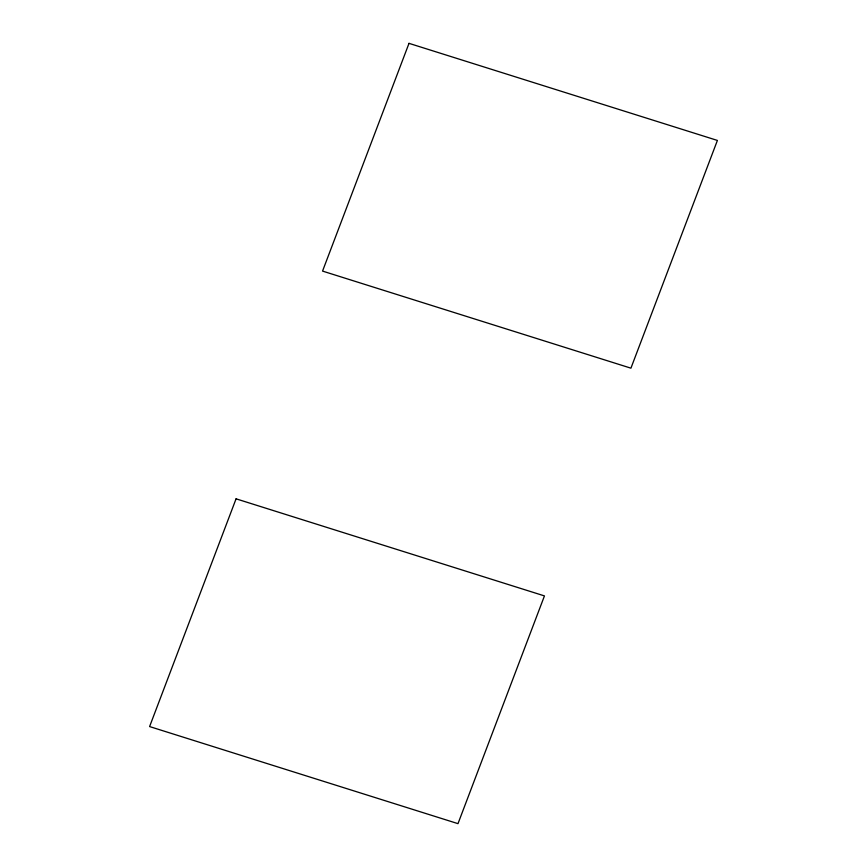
<?xml version="1.0" encoding="UTF-8"?>
<svg xmlns="http://www.w3.org/2000/svg" width="867" height="867" viewBox="0 0 867 867"><rect width="100%" height="100%" fill="white"/><g stroke="black" fill="none" stroke-linecap="round" stroke-linejoin="round"><path stroke-width="1.3" d="M236.073 498.828L149.601 726.568L457.993 823.65L544.454 595.911L236.073 498.828M409.007 43.35L322.546 271.089L630.927 368.172L717.399 140.432L409.007 43.35"/></g></svg>
